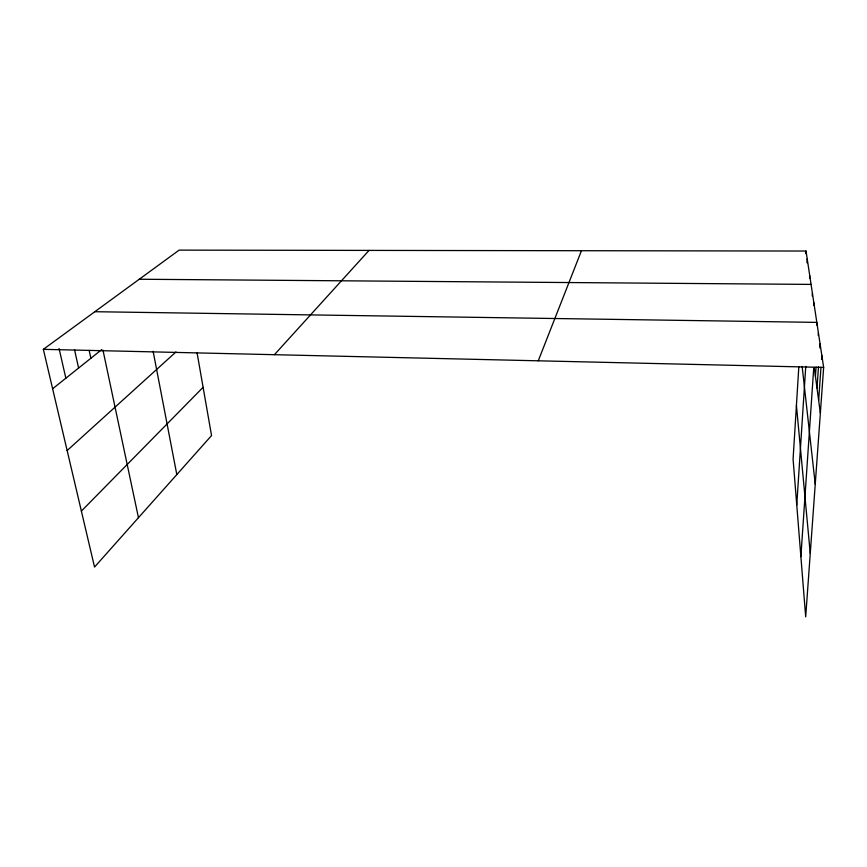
<?xml version="1.0" encoding="UTF-8"?>
<svg xmlns="http://www.w3.org/2000/svg" width="867" height="867" viewBox="0 0 867 867"><rect width="100%" height="100%" fill="white"/><g stroke="black" fill="none" stroke-linecap="round" stroke-linejoin="round"><path stroke-width="1.3" d="M798.81 367.012L793.088 459.142L805.692 616.87L823.65 367.424L806.017 251.04L179.111 250.13L43.35 349.336L94.536 567.061L211.548 435.548L197.112 353.042M805.855 253.706L806.017 251.04M806.96 262.842L807.21 258.897M809.572 278.188L809.735 275.565M796.762 505.071L805.757 366.405M812.249 295.95L812.422 293.328M813.658 305.282L813.831 302.626M800.88 556.647L813.745 367.684M816.649 325.049L816.822 322.383L94.839 311.708M815.435 376.289L816.064 367.088M818.242 335.54L818.426 332.917M817.007 388.037L818.502 366.643M819.803 347.916L820.084 343.906M818.643 400.305L820.984 367.283M821.548 359.361L821.829 355.405M538.266 360.813L581.454 250.715M274.416 354.69L369.039 250.411M81.379 511.097L203.106 387.3M67.149 450.547L175.947 351.959M52.616 388.774L101.71 349.607M139.273 279.239L811.078 284.409M43.35 349.336L823.65 367.424M59.043 348.436L65.859 378.207M74.486 349.585L78.604 368.042M89.182 350.463L90.872 358.255M102.978 350.138L138.46 517.697M153.134 351.352L176.814 474.596M814.254 367.532L820.355 413.147M802.148 366.416L815.24 484.285M796.426 405.355L810.255 553.439"/></g></svg>
